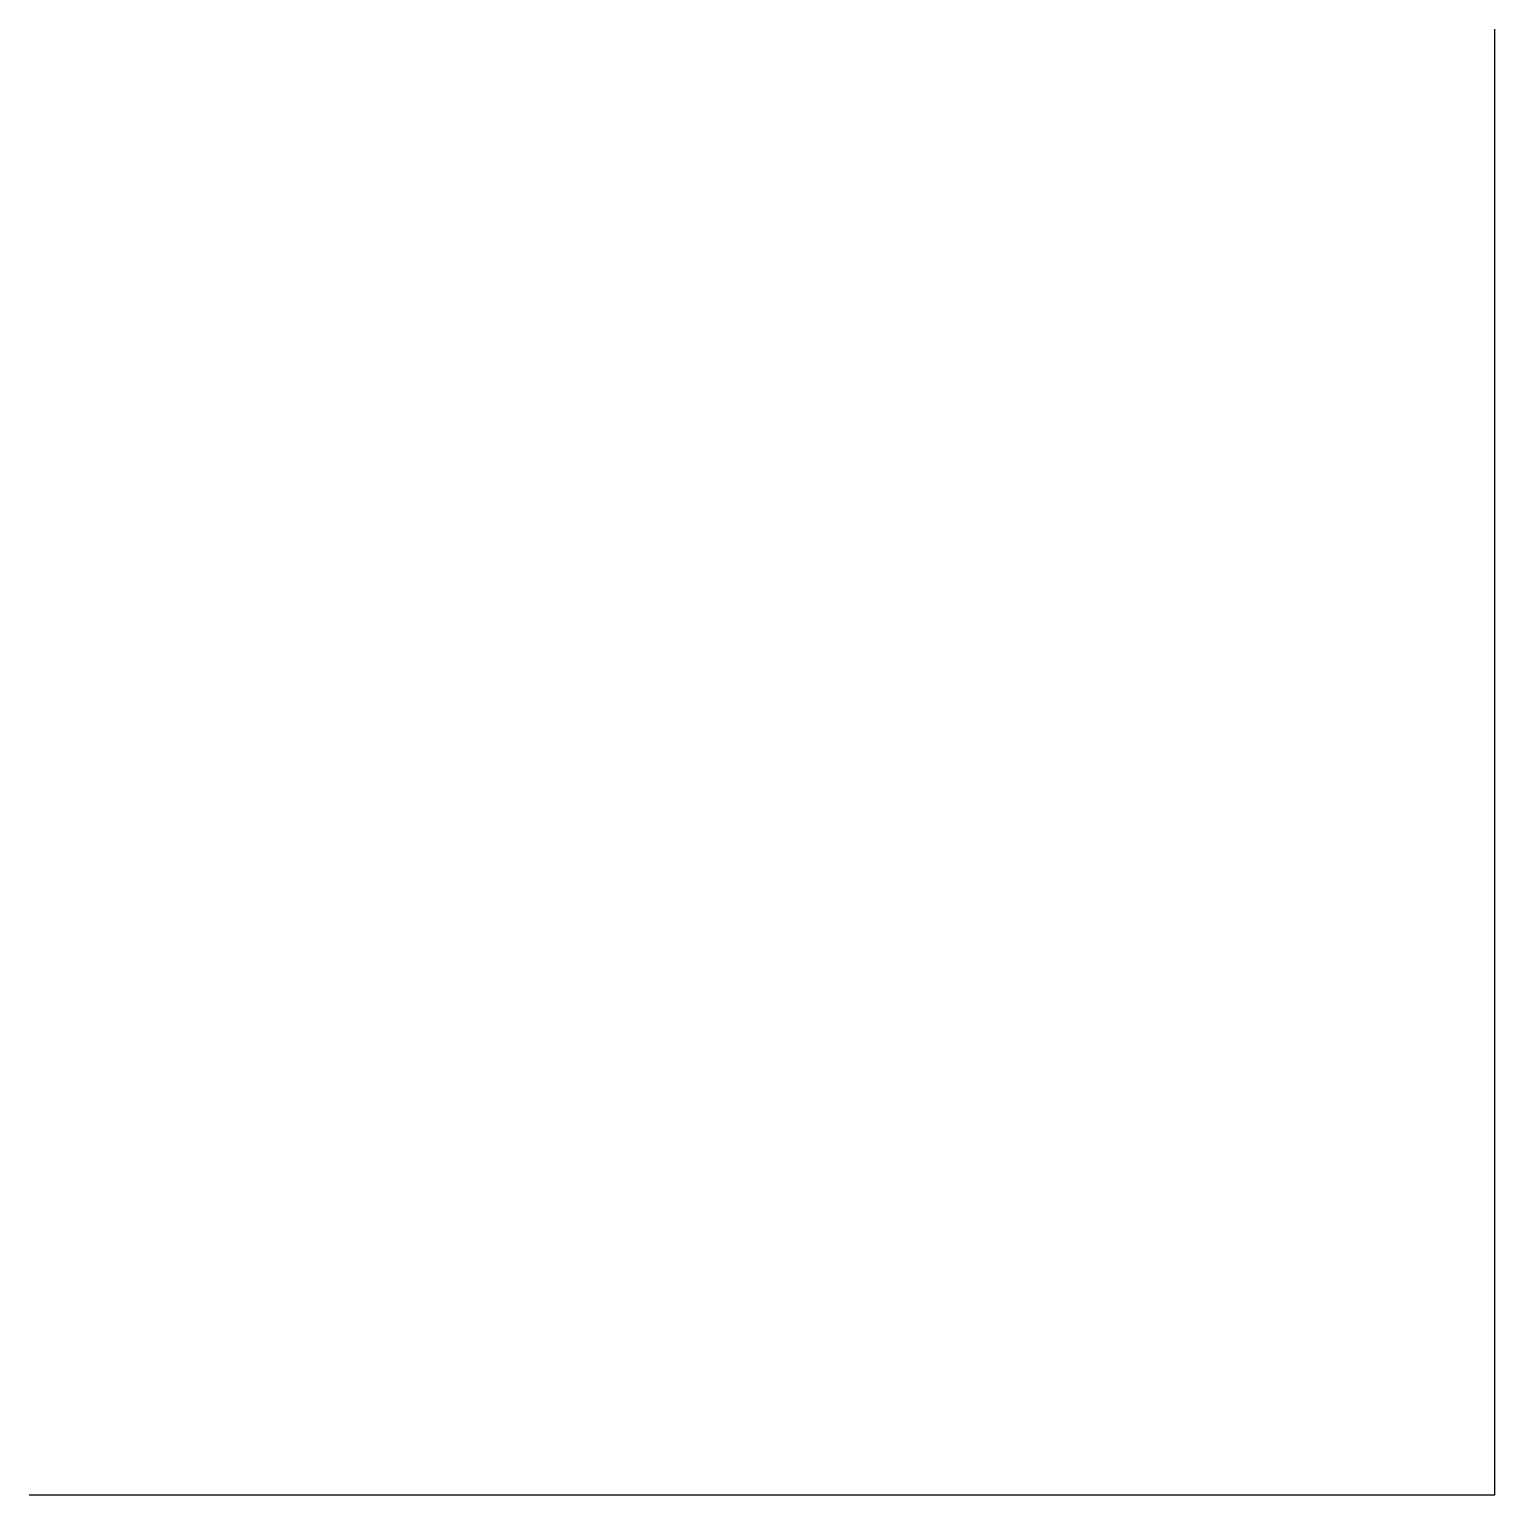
# Model space of a CAD drawing. Extents: x 0 to 10, y 0 to 10.
import ezdxf

# ---------------------------------------------------------------- set-up
doc = ezdxf.new("R2010")
doc.units = ezdxf.units.MI

msp = doc.modelspace()

# ---------------------------------------------------------------- linework, layer by layer
for p, q in [((10, 0), (10, 10)), ((0, 0), (10, 0))]:
    msp.add_line(p, q)

doc.saveas('drawing.dxf')
